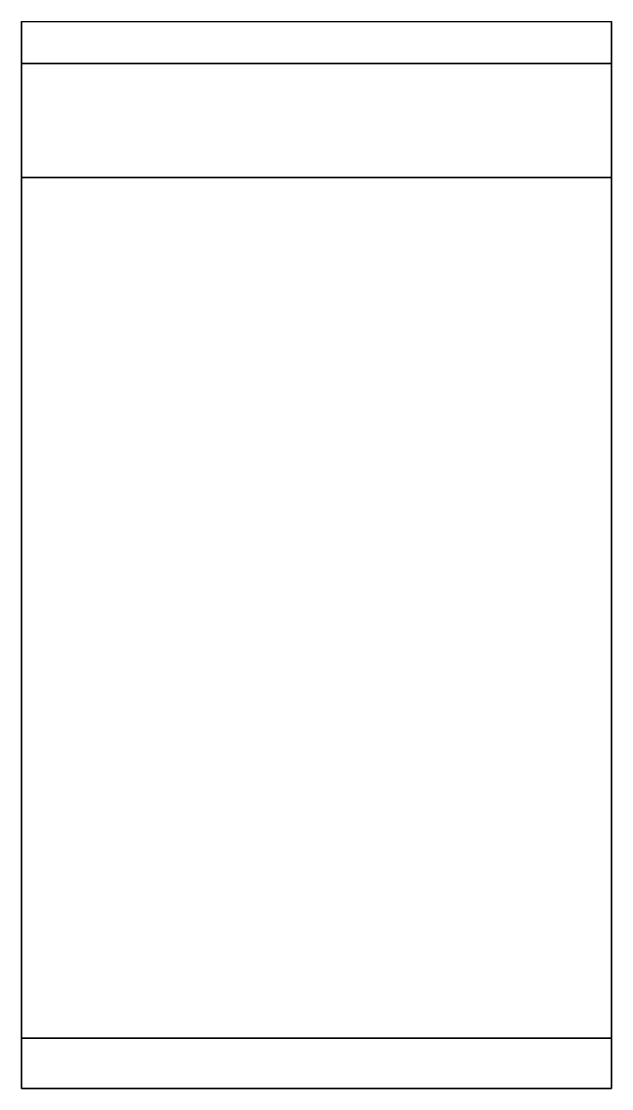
# Model space of a CAD drawing. Extents: x -0.7 to 0.7, y -1.31 to 1.22.
import ezdxf

# ---------------------------------------------------------------- set-up
doc = ezdxf.new("R2010")
doc.units = 0
doc.layers.get('0').update_dxf_attribs({"linetype": 'CONTINUOUS'})

msp = doc.modelspace()

# ---------------------------------------------------------------- linework, layer by layer
for points in [[(-0.7, 1.12, 0.42), (-0.7, -1.31, 0.52), (-0.7, -1.31, 0.58), (-0.7, 1.22, 0.58)], [(0.7, 1.22, 0.58), (0.7, 1.12, 0.42), (-0.7, 1.12, 0.42), (-0.7, 1.22, 0.58)], [(0.7, -1.31, 0.58), (0.7, -1.31, 0.52), (0.7, 1.12, 0.42), (0.7, 1.22, 0.58)], [(-0.7, 0.85, 0.35), (-0.7, -1.19, 0.35), (-0.7, -1.31, 0.52), (-0.7, 1.12, 0.42)], [(0.7, 1.12, 0.42), (0.7, 0.85, 0.35), (-0.7, 0.85, 0.35), (-0.7, 1.12, 0.42)], [(0.7, -1.31, 0.52), (0.7, -1.19, 0.35), (0.7, 0.85, 0.35), (0.7, 1.12, 0.42)], [(0.7, 0.85, 0.35), (0.7, -1.19, 0.35), (-0.7, -1.19, 0.35), (-0.7, 0.85, 0.35)], [(-0.7, -1.31, 0.52), (-0.7, -1.19, 0.35), (0.7, -1.19, 0.35), (0.7, -1.31, 0.52)], [(-0.7, -1.31, 0.58), (-0.7, -1.31, 0.52), (0.7, -1.31, 0.52), (0.7, -1.31, 0.58)]]:
    msp.add_3dface(points)

doc.saveas('drawing.dxf')
